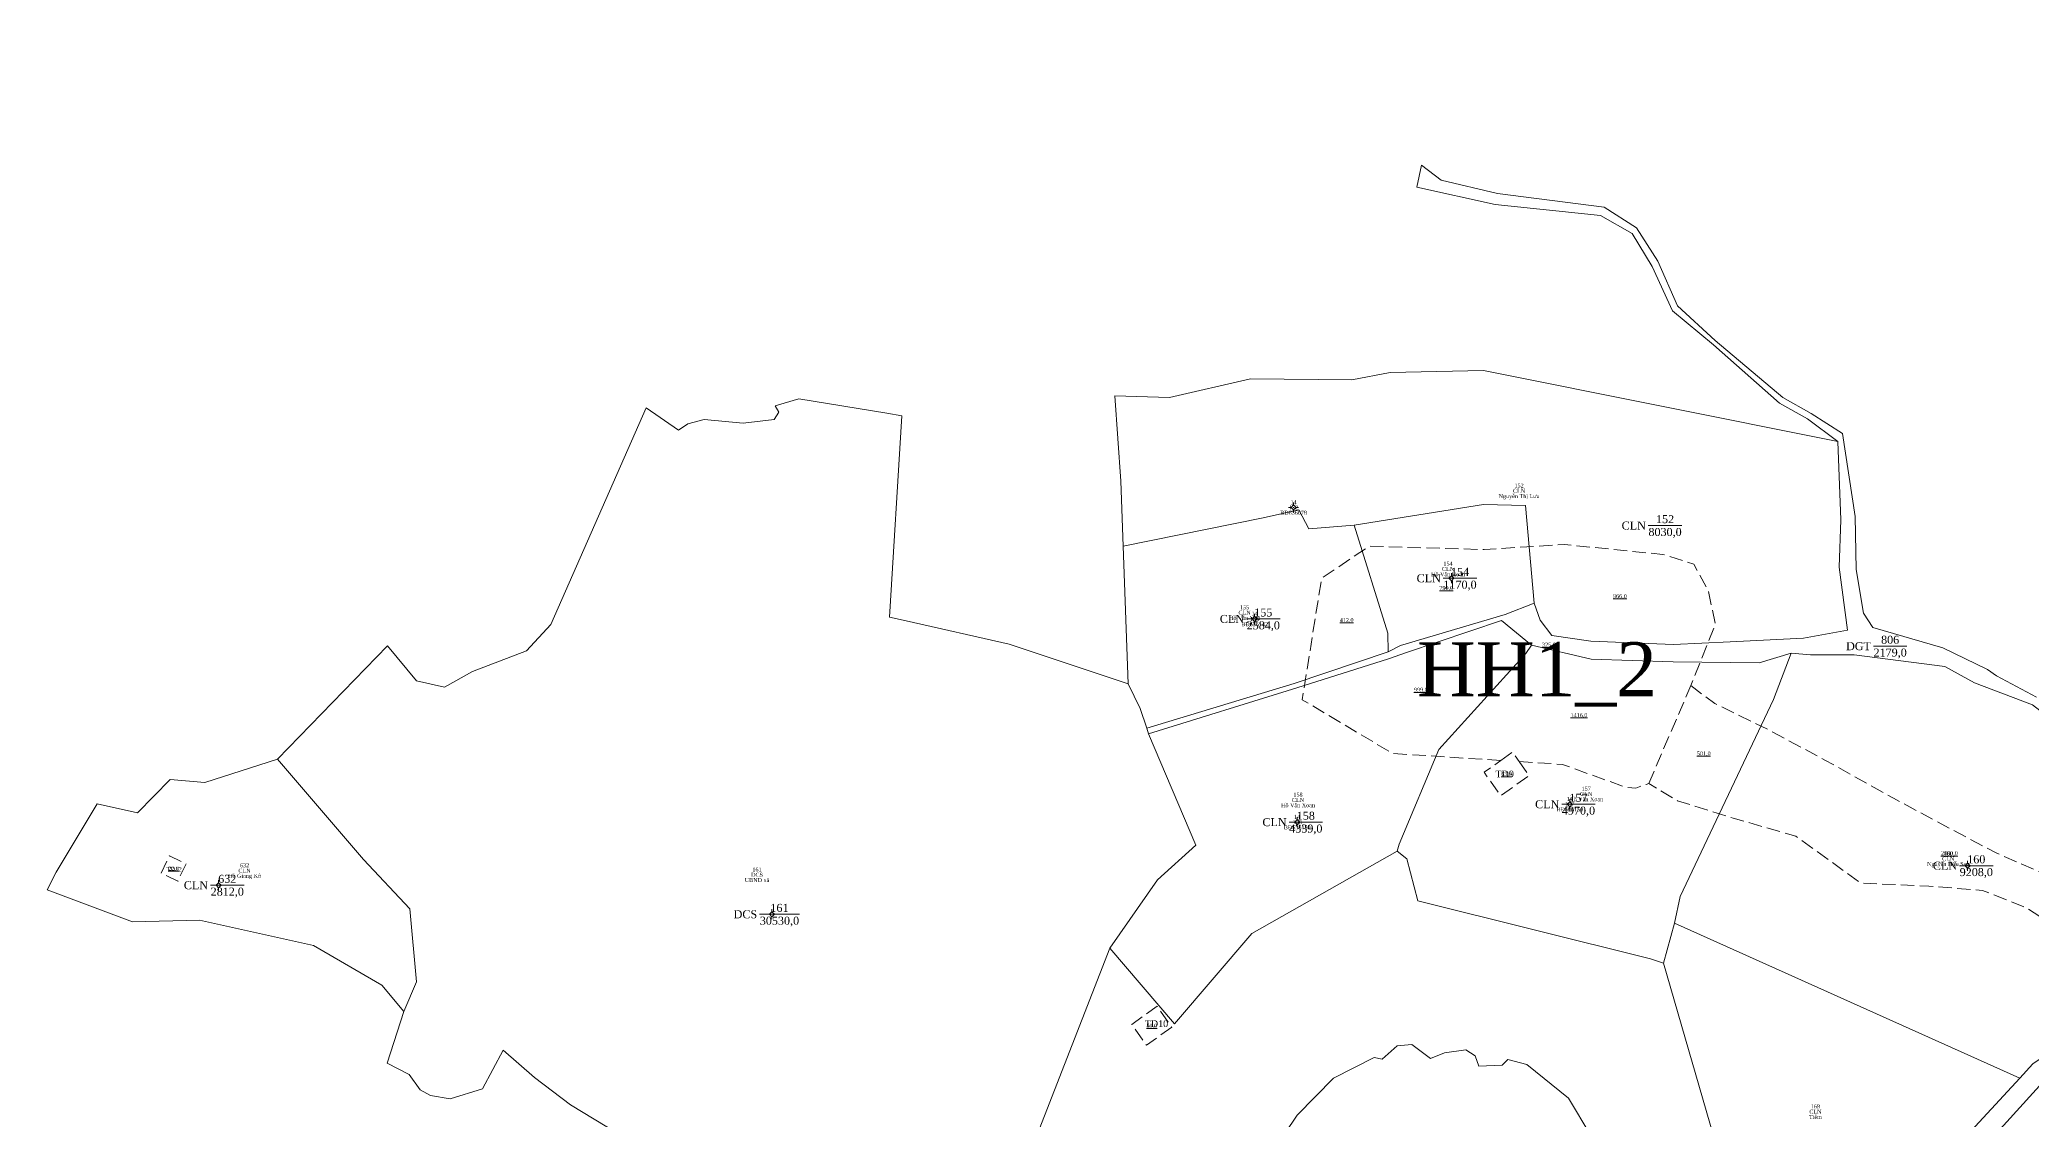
# Model space of a CAD drawing. Header units: metres. Extents: x 543340 to 549474, y 1840490 to 1845220.
# Drawn here: x 547865.7 to 548363.3, y 1841389 to 1841658.7 of the extents above; entities that cross this region are included whole.
import ezdxf
from ezdxf.enums import TextEntityAlignment as Align

# ---------------------------------------------------------------- set-up
doc = ezdxf.new("R2010")
doc.units = ezdxf.units.M
doc.header["$MEASUREMENT"] = 0
doc.linetypes.add('DGN Style 3', pattern=[4.697227, 3.355162, -1.342065])
for name, color, linetype, lineweight in [('Level 10', 7, 'Continuous', 0), ('Level 11', 7, 'Continuous', 0), ('Level 13', 7, 'Continuous', 0), ('Level 15', 7, 'Continuous', 0), ('Level 19', 7, 'Continuous', 0), ('Level 2', 7, 'Continuous', 0), ('Level 28', 7, 'Continuous', 0), ('Level 30', 7, 'Continuous', 0), ('Level 4', 7, 'Continuous', 0), ('Level 5', 7, 'Continuous', 0)]:
    doc.layers.add(name, color=color, linetype=linetype, lineweight=lineweight)
doc.styles.add('Style-Times New Roman', font='times.ttf')

# ---------------------------------------------------------------- blocks, each defined once
blk = doc.blocks.new('CENTRD')
at = {"layer": 'Level 11', "linetype": 'Continuous', "lineweight": 0}
h = blk.add_hatch(color=1, dxfattribs=at)
edge = h.paths.add_edge_path()
edge.add_arc((0, 0), 1.5, 0, 360)
at = {"layer": 'Level 11', "color": 1, "linetype": 'Continuous', "lineweight": 0}
for p, q in [((-6.25, 0), (-12.5, 0)), ((0, 6.25), (-6.25, 0)), ((-6.25, 0), (0, -6.25)), ((0, 12.5), (0, 6.25)), ((6.25, 0), (0, 6.25)), ((0, -6.25), (6.25, 0)), ((12.5, 0), (6.25, 0)), ((0, -6.25), (0, -12.5))]:
    blk.add_line(p, q, dxfattribs=at)
blk = doc.blocks.new('N_THUA_257')
at = {"layer": 'Level 13', "color": 1, "linetype": 'Continuous', "lineweight": 0}
blk.add_line((-2.05, 0), (6.36, 0), dxfattribs=at)
at = {"layer": 'Level 13', "color": 5, "linetype": 'Continuous', "lineweight": 0, "style": 'Style-Times New Roman'}
blk.add_text('632', height=2, dxfattribs=at).set_placement((2.16, 1.6), align=Align.MIDDLE_CENTER)
at = {"layer": 'Level 2', "color": 3, "linetype": 'Continuous', "lineweight": 0, "style": 'Style-Times New Roman'}
blk.add_text('CLN', height=2, dxfattribs=at).set_placement((-2.65, 0), align=Align.MIDDLE_RIGHT)
at = {"layer": 'Level 4', "color": 1, "linetype": 'Continuous', "lineweight": 0, "style": 'Style-Times New Roman'}
blk.add_text('2812,0', height=2, dxfattribs=at).set_placement((2.16, -1.6), align=Align.MIDDLE_CENTER)
blk = doc.blocks.new('N_THUA_284')
at = {"layer": 'Level 13', "color": 1, "linetype": 'Continuous', "lineweight": 0}
blk.add_line((-2.05, 0), (6.36, 0), dxfattribs=at)
at = {"layer": 'Level 13', "color": 5, "linetype": 'Continuous', "lineweight": 0, "style": 'Style-Times New Roman'}
blk.add_text('152', height=2, dxfattribs=at).set_placement((2.16, 1.6), align=Align.MIDDLE_CENTER)
at = {"layer": 'Level 2', "color": 3, "linetype": 'Continuous', "lineweight": 0, "style": 'Style-Times New Roman'}
blk.add_text('CLN', height=2, dxfattribs=at).set_placement((-2.65, 0), align=Align.MIDDLE_RIGHT)
at = {"layer": 'Level 4', "color": 1, "linetype": 'Continuous', "lineweight": 0, "style": 'Style-Times New Roman'}
blk.add_text('8030,0', height=2, dxfattribs=at).set_placement((2.16, -1.6), align=Align.MIDDLE_CENTER)
blk = doc.blocks.new('N_THUA_285')
at = {"layer": 'Level 13', "color": 1, "linetype": 'Continuous', "lineweight": 0}
blk.add_line((-2.04, 0), (6.37, 0), dxfattribs=at)
at = {"layer": 'Level 13', "color": 5, "linetype": 'Continuous', "lineweight": 0, "style": 'Style-Times New Roman'}
blk.add_text('154', height=2, dxfattribs=at).set_placement((2.16, 1.6), align=Align.MIDDLE_CENTER)
at = {"layer": 'Level 2', "color": 3, "linetype": 'Continuous', "lineweight": 0, "style": 'Style-Times New Roman'}
blk.add_text('CLN', height=2, dxfattribs=at).set_placement((-2.64, 0), align=Align.MIDDLE_RIGHT)
at = {"layer": 'Level 4', "color": 1, "linetype": 'Continuous', "lineweight": 0, "style": 'Style-Times New Roman'}
blk.add_text('1170,0', height=2, dxfattribs=at).set_placement((2.16, -1.6), align=Align.MIDDLE_CENTER)
blk = doc.blocks.new('N_THUA_286')
at = {"layer": 'Level 13', "color": 1, "linetype": 'Continuous', "lineweight": 0}
blk.add_line((-2.04, 0), (6.37, 0), dxfattribs=at)
at = {"layer": 'Level 13', "color": 5, "linetype": 'Continuous', "lineweight": 0, "style": 'Style-Times New Roman'}
blk.add_text('155', height=2, dxfattribs=at).set_placement((2.17, 1.6), align=Align.MIDDLE_CENTER)
at = {"layer": 'Level 2', "color": 3, "linetype": 'Continuous', "lineweight": 0, "style": 'Style-Times New Roman'}
blk.add_text('CLN', height=2, dxfattribs=at).set_placement((-2.64, 0), align=Align.MIDDLE_RIGHT)
at = {"layer": 'Level 4', "color": 1, "linetype": 'Continuous', "lineweight": 0, "style": 'Style-Times New Roman'}
blk.add_text('2584,0', height=2, dxfattribs=at).set_placement((2.17, -1.6), align=Align.MIDDLE_CENTER)
blk = doc.blocks.new('N_THUA_288')
at = {"layer": 'Level 13', "color": 1, "linetype": 'Continuous', "lineweight": 0}
blk.add_line((-2.04, 0), (6.37, 0), dxfattribs=at)
at = {"layer": 'Level 13', "color": 5, "linetype": 'Continuous', "lineweight": 0, "style": 'Style-Times New Roman'}
blk.add_text('157', height=2, dxfattribs=at).set_placement((2.16, 1.6), align=Align.MIDDLE_CENTER)
at = {"layer": 'Level 2', "color": 3, "linetype": 'Continuous', "lineweight": 0, "style": 'Style-Times New Roman'}
blk.add_text('CLN', height=2, dxfattribs=at).set_placement((-2.64, 0), align=Align.MIDDLE_RIGHT)
at = {"layer": 'Level 4', "color": 1, "linetype": 'Continuous', "lineweight": 0, "style": 'Style-Times New Roman'}
blk.add_text('4970,0', height=2, dxfattribs=at).set_placement((2.16, -1.6), align=Align.MIDDLE_CENTER)
blk = doc.blocks.new('N_THUA_289')
at = {"layer": 'Level 13', "color": 1, "linetype": 'Continuous', "lineweight": 0}
blk.add_line((-2.04, 0), (6.37, 0), dxfattribs=at)
at = {"layer": 'Level 13', "color": 5, "linetype": 'Continuous', "lineweight": 0, "style": 'Style-Times New Roman'}
blk.add_text('158', height=2, dxfattribs=at).set_placement((2.16, 1.6), align=Align.MIDDLE_CENTER)
at = {"layer": 'Level 2', "color": 3, "linetype": 'Continuous', "lineweight": 0, "style": 'Style-Times New Roman'}
blk.add_text('CLN', height=2, dxfattribs=at).set_placement((-2.64, 0), align=Align.MIDDLE_RIGHT)
at = {"layer": 'Level 4', "color": 1, "linetype": 'Continuous', "lineweight": 0, "style": 'Style-Times New Roman'}
blk.add_text('4339,0', height=2, dxfattribs=at).set_placement((2.16, -1.6), align=Align.MIDDLE_CENTER)
blk = doc.blocks.new('N_THUA_290')
at = {"layer": 'Level 13', "color": 1, "linetype": 'Continuous', "lineweight": 0}
blk.add_line((-2.04, 0), (6.37, 0), dxfattribs=at)
at = {"layer": 'Level 13', "color": 5, "linetype": 'Continuous', "lineweight": 0, "style": 'Style-Times New Roman'}
blk.add_text('160', height=2, dxfattribs=at).set_placement((2.16, 1.6), align=Align.MIDDLE_CENTER)
at = {"layer": 'Level 2', "color": 3, "linetype": 'Continuous', "lineweight": 0, "style": 'Style-Times New Roman'}
blk.add_text('CLN', height=2, dxfattribs=at).set_placement((-2.64, 0), align=Align.MIDDLE_RIGHT)
at = {"layer": 'Level 4', "color": 1, "linetype": 'Continuous', "lineweight": 0, "style": 'Style-Times New Roman'}
blk.add_text('9208,0', height=2, dxfattribs=at).set_placement((2.16, -1.6), align=Align.MIDDLE_CENTER)
blk = doc.blocks.new('N_THUA_291')
at = {"layer": 'Level 13', "color": 1, "linetype": 'Continuous', "lineweight": 0}
blk.add_line((-3.11, 0), (6.85, 0), dxfattribs=at)
at = {"layer": 'Level 13', "color": 5, "linetype": 'Continuous', "lineweight": 0, "style": 'Style-Times New Roman'}
blk.add_text('161', height=2, dxfattribs=at).set_placement((1.87, 1.6), align=Align.MIDDLE_CENTER)
at = {"layer": 'Level 2', "color": 3, "linetype": 'Continuous', "lineweight": 0, "style": 'Style-Times New Roman'}
blk.add_text('DCS', height=2, dxfattribs=at).set_placement((-3.71, 0), align=Align.MIDDLE_RIGHT)
at = {"layer": 'Level 4', "color": 1, "linetype": 'Continuous', "lineweight": 0, "style": 'Style-Times New Roman'}
blk.add_text('30530,0', height=2, dxfattribs=at).set_placement((1.87, -1.6), align=Align.MIDDLE_CENTER)
blk = doc.blocks.new('N_THUA_315')
at = {"layer": 'Level 13', "color": 1, "linetype": 'Continuous', "lineweight": 0}
blk.add_line((-1.8, 0), (6.61, 0), dxfattribs=at)
at = {"layer": 'Level 13', "color": 5, "linetype": 'Continuous', "lineweight": 0, "style": 'Style-Times New Roman'}
blk.add_text('806', height=2, dxfattribs=at).set_placement((2.4, 1.6), align=Align.MIDDLE_CENTER)
at = {"layer": 'Level 2', "color": 3, "linetype": 'Continuous', "lineweight": 0, "style": 'Style-Times New Roman'}
blk.add_text('DGT', height=2, dxfattribs=at).set_placement((-2.4, 0), align=Align.MIDDLE_RIGHT)
at = {"layer": 'Level 4', "color": 1, "linetype": 'Continuous', "lineweight": 0, "style": 'Style-Times New Roman'}
blk.add_text('2179,0', height=2, dxfattribs=at).set_placement((2.4, -1.6), align=Align.MIDDLE_CENTER)

msp = doc.modelspace()

# ---------------------------------------------------------------- linework, layer by layer
at = {"layer": 'Level 10', "color": 7, "lineweight": 0}
for p, q in [((548136.43, 1841532.17), (548137.64, 1841497.71)), ((548142.29, 1841486.67), (548142.74, 1841485.24)), ((548271.46, 1841427.91), (548274.18, 1841437.98)), ((548274.18, 1841437.98), (548360.47, 1841399.23)), ((548109.79, 1841372.1), (548133.06, 1841431.68)), ((548271.46, 1841427.91), (548298.39, 1841334.6)), ((548327.22, 1841355.25), (548372.66, 1841405.25))]:
    msp.add_line(p, q, dxfattribs=at)
at = {"layer": 'Level 10', "color": 7, "lineweight": 0, "flags": 128}
for points in [[(548315.02, 1841558.29), (548307.41, 1841563.97), (548300.44, 1841567.91), (548283.93, 1841582.43), (548273.66, 1841590.98), (548268.58, 1841602.01), (548263.56, 1841610.26), (548255.71, 1841614.77), (548229.36, 1841617.53), (548209.77, 1841621.86), (548210.98, 1841627.35), (548215.85, 1841623.63), (548229.92, 1841620.32), (548256.56, 1841616.86), (548264.66, 1841611.72), (548270.03, 1841603.38), (548274.89, 1841592.21), (548284.38, 1841583.55), (548301.27, 1841569.33), (548308.35, 1841565.34), (548316.15, 1841560.31), (548319.33, 1841539.53), (548319.56, 1841526.33), (548321.43, 1841515.38), (548323.76, 1841511.85), (548341.23, 1841506.75), (548352.38, 1841501.31), (548354.66, 1841499.74), (548364.61, 1841494.42)], [(548136.43, 1841532.17), (548135.77, 1841548.38), (548134.32, 1841569.69), (548147.96, 1841569.34), (548168.22, 1841573.96), (548193.54, 1841573.68), (548203.1, 1841575.56), (548226.44, 1841576.08), (548315.02, 1841558.29)], [(547925.05, 1841478.93), (547952.55, 1841507.26), (547959.76, 1841498.53), (547966.75, 1841496.91), (547973.82, 1841500.83), (547987.25, 1841506), (547993.36, 1841512.54), (548017.17, 1841566.68), (548025.23, 1841561.12), (548027.61, 1841562.76), (548031.68, 1841563.8), (548041.44, 1841562.86), (548049.21, 1841563.78), (548050.31, 1841565.64), (548049.43, 1841567.23), (548055.33, 1841568.93), (548077.36, 1841565.36), (548081.12, 1841564.75), (548077.96, 1841514.43), (548082.19, 1841513.47), (548107.89, 1841507.62), (548137.64, 1841497.71)], [(548239.13, 1841517.91), (548240.57, 1841513.69), (548243.55, 1841509.86), (548253.31, 1841508.45), (548273.91, 1841507.55), (548288.09, 1841508.23), (548306.38, 1841509.18), (548317.39, 1841511.13), (548315.29, 1841526.93), (548315.77, 1841538.69), (548315.02, 1841558.29)], [(548136.43, 1841532.17), (548171.41, 1841539.26), (548180.27, 1841541.27), (548182.79, 1841536.47), (548194.13, 1841537.44)], [(548194.13, 1841537.44), (548226.47, 1841542.53), (548236.98, 1841542.28), (548239.13, 1841517.91)], [(548194.13, 1841537.44), (548202.5, 1841510.45), (548202.58, 1841505.73)], [(548202.58, 1841505.73), (548205.74, 1841507.29), (548231.85, 1841515.04), (548239.13, 1841517.91)], [(548142.74, 1841485.24), (548179.83, 1841496.77), (548202.71, 1841504.03), (548207.23, 1841505.54), (548230.94, 1841513.6), (548238.44, 1841507.42)], [(548142.29, 1841486.67), (548179.14, 1841497.85), (548202.58, 1841505.73)], [(548204.83, 1841455.92), (548205.37, 1841457.71), (548215.27, 1841481.32), (548237.03, 1841505.31), (548238.44, 1841507.42)], [(548238.44, 1841507.42), (548253.36, 1841503.94), (548273.86, 1841503.21), (548295.33, 1841503.01), (548303.32, 1841505.38)], [(548274.18, 1841437.98), (548275.56, 1841444.61), (548298.9, 1841493.86), (548303.32, 1841505.38)], [(548360.47, 1841399.23), (548363.71, 1841402.75), (548369.77, 1841406.99), (548373.92, 1841411.89), (548388.67, 1841423.66), (548416.03, 1841442.33), (548421.92, 1841447.18), (548416.67, 1841451.53), (548363.63, 1841492.51), (548349.17, 1841498.01), (548341.73, 1841502.05), (548319.05, 1841504.99), (548308.2, 1841505), (548303.32, 1841505.38)], [(548137.64, 1841497.71), (548140.61, 1841491.56), (548142.29, 1841486.67)], [(548133.06, 1841431.68), (548144.97, 1841448.73), (548154.52, 1841457.47), (548142.74, 1841485.24)], [(547925.05, 1841478.93), (547906.89, 1841473.05), (547898.23, 1841473.84), (547890.08, 1841465.48), (547879.97, 1841467.72), (547869.71, 1841450.66), (547867.46, 1841446.28), (547888.85, 1841438.28), (547905.54, 1841438.71), (547934.04, 1841432.38), (547951.12, 1841422.44), (547956.59, 1841415.9)], [(547925.05, 1841478.93), (547946.58, 1841453.88), (547958.15, 1841441.54), (547959.77, 1841423.28), (547956.59, 1841415.9)], [(548133.06, 1841431.68), (548149.21, 1841412.77), (548168.54, 1841435.34), (548204.83, 1841455.92)], [(548204.83, 1841455.92), (548207.3, 1841454.03), (548210.04, 1841443.52), (548268.17, 1841429.05), (548271.46, 1841427.91)], [(547956.59, 1841415.9), (547952.44, 1841402.95), (547957.95, 1841400.13), (547960.73, 1841396.33), (547963.33, 1841394.84), (547968.2, 1841394.04), (547976.25, 1841396.58), (547981.45, 1841406.18), (547989.27, 1841399.39), (547998.3, 1841392.53), (548018.73, 1841380.09)], [(548253.27, 1841384.9), (548247.66, 1841394.18), (548237.29, 1841402.65), (548232.49, 1841403.88), (548231.07, 1841402.46), (548225.3, 1841402.21), (548224.35, 1841404.81), (548222.06, 1841406.32), (548216.68, 1841405.52), (548213.23, 1841404.08), (548208.54, 1841407.59), (548204.89, 1841407.3), (548201.11, 1841403.96), (548199.08, 1841404.38), (548188.95, 1841399.23), (548179.84, 1841389.98), (548173.51, 1841380.55)], [(548298.39, 1841334.6), (548317.74, 1841352.95), (548360.47, 1841399.23)]]:
    msp.add_lwpolyline(points, dxfattribs=at)
at = {"layer": 'Level 30', "color": 5, "linetype": 'DGN Style 3', "lineweight": 13}
msp.add_line((548267.74, 1841472.86), (548278.27, 1841497.3), dxfattribs=at)
at = {"layer": 'Level 30', "color": 5, "linetype": 'DGN Style 3', "lineweight": 13, "flags": 128}
for points in [[(548278.27, 1841497.3), (548284.23, 1841492.84), (548297.41, 1841486.41), (548311.77, 1841478.69), (548328.91, 1841469.16), (548343.2, 1841461.48), (548354.73, 1841455.4), (548365.54, 1841450.71), (548370.3, 1841448.31), (548374.91, 1841447.17), (548376.05, 1841446.92), (548377.82, 1841446.57), (548379.64, 1841446.42), (548381.35, 1841445.96), (548383.08, 1841445.56), (548384.82, 1841445.21), (548386.57, 1841444.93), (548388.37, 1841445.01), (548390.12, 1841444.84), (548391.88, 1841444.73), (548393.65, 1841444.68), (548395.41, 1841444.68), (548397.17, 1841444.81), (548398.93, 1841444.94), (548400.68, 1841445.12), (548402.43, 1841445.36), (548404.16, 1841445.66), (548405.84, 1841446.21), (548407.61, 1841446.38), (548409.38, 1841446.62), (548410.27, 1841446.75), (548411.26, 1841446.93), (548413.24, 1841447.29), (548415.74, 1841448.12), (548419.13, 1841449.55), (548426.09, 1841454.31), (548427.97, 1841456.19), (548434.55, 1841466.08), (548437.75, 1841471.78), (548439.68, 1841475.22), (548440.58, 1841476.9), (548441.54, 1841478.54), (548442.62, 1841480.11), (548443.54, 1841481.77), (548444.13, 1841482.86), (548445.31, 1841485.14), (548446.15, 1841486.85), (548446.93, 1841488.59), (548447.72, 1841490.32), (548449.08, 1841493.47), (548449.93, 1841495.57), (548450.61, 1841497.35), (548451.37, 1841499.1), (548452, 1841500.89), (548452.6, 1841502.7), (548453.17, 1841504.52), (548453.72, 1841506.34), (548454.23, 1841508.17), (548454.89, 1841509.97), (548455.95, 1841513.64), (548457.03, 1841517.47), (548458.76, 1841523.74), (548459.07, 1841525.72), (548459.38, 1841527.66), (548459.65, 1841529.55), (548459.97, 1841531.44), (548460.55, 1841533.27), (548460.85, 1841535.16), (548461.11, 1841537.06), (548461.35, 1841538.96), (548461.65, 1841540.85), (548461.88, 1841542.75), (548462.14, 1841544.65), (548462.2, 1841545.13), (548462.38, 1841546.62), (548462.42, 1841548.62), (548462.63, 1841554.52), (548462.9, 1841566.75), (548463.41, 1841573.18), (548463.44, 1841575.18), (548463.49, 1841577.2), (548463.55, 1841579.27), (548463.54, 1841581.35), (548463.96, 1841585.47), (548463.97, 1841585.52), (548464.47, 1841589.58), (548464.89, 1841591.61), (548465.71, 1841596.64), (548465.91, 1841597.73), (548466.29, 1841599.77), (548467.13, 1841603.82), (548467.79, 1841605.79), (548468.77, 1841609.8), (548469.26, 1841611.67), (548469.29, 1841611.8), (548469.84, 1841613.8), (548470.41, 1841615.78), (548471.44, 1841617.63), (548472.06, 1841619.6), (548472.69, 1841621.56), (548473.35, 1841623.51), (548474.02, 1841625.46), (548475.13, 1841627.25), (548476.6, 1841631.09), (548478.15, 1841634.9), (548478.96, 1841636.79), (548480.65, 1841640.53), (548481.56, 1841642.38), (548484.47, 1841647.71), (548490.84, 1841660.49), (548495.99, 1841672.03), (548503.34, 1841686.19), (548509.51, 1841698.48), (548510.58, 1841700.86), (548514.72, 1841713.45), (548519.48, 1841723.27), (548524.55, 1841734.28), (548526.05, 1841742.55), (548529.78, 1841753.02), (548533.72, 1841762.83), (548538.27, 1841773.87), (548542.71, 1841784.32), (548548.15, 1841795.69), (548553.5, 1841808.14), (548557.05, 1841817.03), (548557.73, 1841818.92), (548558.12, 1841820.01), (548559.15, 1841822.81), (548560.53, 1841824.49), (548561.39, 1841826.4), (548562.28, 1841828.29), (548564.13, 1841832.04), (548564.46, 1841834.23), (548566.47, 1841837.92), (548567.24, 1841839.28), (548568.58, 1841841.56), (548569.67, 1841843.36), (548570.51, 1841845.31), (548572.82, 1841848.83), (548573.66, 1841850.06), (548574.01, 1841850.57), (548576.45, 1841854), (548577.7, 1841855.69), (548577.57, 1841858.46), (548580.22, 1841861.79), (548582.96, 1841865.05), (548583.3, 1841865.44), (548584.36, 1841866.65), (548585.79, 1841868.23), (548587.23, 1841869.8), (548590.56, 1841869.56), (548593.5, 1841872.54), (548595, 1841874), (548596.52, 1841875.44), (548598.06, 1841876.86), (548600.28, 1841877.52), (548603.43, 1841880.24), (548604.9, 1841881.45), (548605.04, 1841881.56), (548606.66, 1841882.87), (548608.57, 1841883.79), (548610.22, 1841885.05), (548613.57, 1841887.5), (548615.27, 1841888.7), (548617.34, 1841889.34), (548619.07, 1841890.48), (548620.66, 1841891.51), (548622.56, 1841892.69), (548624.38, 1841893.67), (548625.52, 1841894.34), (548626.16, 1841894.71), (548629.76, 1841896.74), (548632.01, 1841896.91), (548634.84, 1841898.37), (548635.66, 1841898.78), (548637.51, 1841899.68), (548641.24, 1841901.4), (548643.12, 1841902.22), (548644.69, 1841903.79), (548646.61, 1841904.57), (548648.53, 1841905.32), (548649.89, 1841907.6), (548652.41, 1841906.74), (548654.36, 1841907.41), (548658.29, 1841908.68), (548662.24, 1841909.88), (548664.24, 1841910.42), (548667.34, 1841911.2), (548668.24, 1841911.42), (548672.26, 1841912.37), (548674.82, 1841912.77), (548676.3, 1841912.99), (548678.25, 1841913.43), (548688.71, 1841915.19), (548702.67, 1841917.04), (548717.97, 1841920.93), (548726.03, 1841922.08), (548730.74, 1841923.27), (548731.76, 1841923.58), (548733.53, 1841924.1), (548735.3, 1841924.59), (548737.06, 1841925.11), (548737.87, 1841925.38), (548738.8, 1841925.7), (548740.52, 1841926.34), (548742.26, 1841926.95), (548743.99, 1841927.6), (548744.84, 1841927.94), (548747.61, 1841929.11), (548749.33, 1841930.15), (548754.64, 1841932.69), (548764.72, 1841939.29), (548765.29, 1841943.3), (548764.13, 1841945.79), (548746.66, 1841954.06), (548740.21, 1841956.32), (548738.48, 1841957.36), (548737.02, 1841959.08), (548736.15, 1841959.59), (548735.15, 1841959.95), (548733.17, 1841960.71), (548731.22, 1841961.53), (548728.88, 1841961.69), (548727.01, 1841962.76), (548725.18, 1841963.9), (548723.39, 1841965.09), (548721.86, 1841966.64), (548720.16, 1841967.95), (548719.2, 1841968.78), (548718.56, 1841969.38), (548717.26, 1841971.12), (548716.12, 1841972.32), (548713.09, 1841975.59), (548706.15, 1841981.98), (548695.05, 1841991.72), (548690.43, 1841996.14), (548687.43, 1841998.68), (548685.91, 1841999.75), (548684.43, 1842000.84), (548682.99, 1842001.99), (548681.75, 1842003.43), (548680.29, 1842004.57), (548677.09, 1842006.9), (548672.92, 1842010.31), (548655.4, 1842021.14), (548640.19, 1842031.01), (548636.68, 1842032.98), (548634.88, 1842034.03), (548633.14, 1842035.17), (548630.98, 1842035.74), (548629.3, 1842037), (548627.65, 1842038.29), (548626.03, 1842039.62), (548624.81, 1842041.41), (548623.32, 1842042.87), (548622.15, 1842044.07), (548620.49, 1842045.8), (548612.02, 1842053.23), (548595.49, 1842068.04), (548582.7, 1842080.66), (548572.48, 1842089.71), (548560.91, 1842099.8), (548559.47, 1842101.2), (548558.3, 1842102.14), (548556.28, 1842103.8), (548554.73, 1842105.21), (548553.25, 1842106.69), (548551.68, 1842108.09), (548550.26, 1842109.63), (548548.87, 1842111.2), (548547.51, 1842112.79), (548546.19, 1842114.42), (548544.89, 1842116.07), (548543.63, 1842117.74), (548542.41, 1842119.44), (548541.39, 1842121.29), (548540.28, 1842121.53), (548539.68, 1842122.67), (548539.82, 1842123.74), (548538.81, 1842125.57), (548538.32, 1842126.49), (548537.89, 1842127.32), (548537.89, 1842127.32), (548537.32, 1842128.17), (548536.72, 1842129.16), (548535.82, 1842130.41), (548534.13, 1842131.46), (548533, 1842132.9), (548531.82, 1842134.3), (548530.59, 1842135.66), (548529.32, 1842136.99), (548528.48, 1842138.77), (548527.21, 1842140.14), (548525.84, 1842141.54), (548523.03, 1842144.27), (548515.36, 1842149.33), (548513.87, 1842150.67), (548512.27, 1842151.84), (548510.72, 1842152.94), (548507.65, 1842155.18), (548506.09, 1842156.28), (548504.68, 1842157.59), (548503.08, 1842158.63), (548501.46, 1842159.63), (548499.82, 1842160.6), (548498.16, 1842161.54), (548496.49, 1842162.45), (548494.79, 1842163.33), (548493.08, 1842164.16), (548491.35, 1842164.97), (548489.61, 1842165.74), (548487.98, 1842166.79), (548486.2, 1842167.49), (548484.4, 1842168.16), (548482.6, 1842168.79), (548480.81, 1842169.49), (548477.11, 1842170.84), (548466.64, 1842173.28), (548451.44, 1842178.38), (548390.24, 1842195.84), (548372.81, 1842199.7), (548370.9, 1842200.31), (548368.97, 1842200.72), (548367.09, 1842201.08), (548363.37, 1842201.86), (548361.49, 1842202.13), (548359.61, 1842202.45), (548357.74, 1842202.73), (548355.85, 1842202.98), (548353.97, 1842203.19), (548352.07, 1842203.36), (548350.18, 1842203.5), (548348.28, 1842203.6), (548346.4, 1842204.55), (548342.57, 1842204.58), (548340.65, 1842204.64), (548336.68, 1842204.68), (548325.52, 1842204.36), (548308.79, 1842203.51), (548306.82, 1842203.41), (548304.84, 1842203), (548303.34, 1842203.03), (548300.78, 1842202.82), (548298.73, 1842202.73), (548296.68, 1842202.7), (548294.62, 1842202.71), (548292.56, 1842202.03), (548290.5, 1842202.08), (548286.38, 1842202.28), (548282.27, 1842202.59), (548278.16, 1842203.01), (548276.12, 1842203.26), (548273.94, 1842202.56), (548271.88, 1842202.87), (548268.87, 1842203.37), (548267.79, 1842203.56), (548263.72, 1842204.37), (548261.69, 1842204.81), (548259.69, 1842205.36), (548255.67, 1842206.38), (548251.68, 1842207.5), (548249.7, 1842208.11), (548245.75, 1842209.39), (548244.12, 1842211), (548240.26, 1842212.43), (548238.36, 1842213.23), (548236.48, 1842214.09), (548234.66, 1842214.94), (548214.59, 1842221.46), (548198.35, 1842228.35), (548196.62, 1842229.4), (548192.87, 1842230.53), (548191.12, 1842230.98), (548189.36, 1842231.37), (548187.66, 1842231.89), (548185.94, 1842232.36), (548184.27, 1842233.07), (548182.51, 1842233.42), (548180.74, 1842233.71), (548178.96, 1842233.94), (548177.18, 1842234.12), (548175.39, 1842234.23), (548173.6, 1842234.29), (548171.8, 1842234.28), (548170.01, 1842234.22), (548168.22, 1842234.09), (548166.44, 1842233.91), (548164.57, 1842234.24), (548162.79, 1842233.94), (548161.01, 1842233.57), (548159.22, 1842233.27), (548157.41, 1842232.98), (548155.88, 1842232.69), (548153.62, 1842232.19), (548151.65, 1842231.77), (548140.51, 1842228.62), (548138.65, 1842227.89), (548137.25, 1842227.35), (548134.34, 1842226.18), (548133.26, 1842225.74), (548131.56, 1842224.86), (548129.8, 1842224.14), (548128.05, 1842223.38), (548126.32, 1842222.59), (548124.61, 1842221.76), (548122.91, 1842220.9), (548120.94, 1842220.54), (548117.52, 1842218.8), (548117.31, 1842218.69), (548115.75, 1842217.87), (548109.05, 1842209.45), (548097.82, 1842205.97), (548096.06, 1842205.01), (548094.82, 1842204.17), (548092.63, 1842202.72), (548090.82, 1842201.65), (548088.96, 1842200.67), (548086.63, 1842200.64), (548084.76, 1842199.74), (548082.86, 1842198.88), (548080.95, 1842198.05), (548079.02, 1842197.27), (548077.08, 1842196.52), (548075.16, 1842195.7), (548073.19, 1842195.03), (548071.18, 1842194.47), (548069.15, 1842193.99), (548067.19, 1842193.56), (548063.13, 1842191.54), (548061.19, 1842191.08), (548059.77, 1842190.59), (548058.79, 1842190.25), (548055.73, 1842189.15), (548054.02, 1842188.28), (548052.24, 1842187.63), (548050.47, 1842186.95), (548048.74, 1842186.24), (548046.98, 1842185.47), (548045.25, 1842184.68), (548043.54, 1842183.85), (548041.67, 1842183.34), (548038.82, 1842181.95), (548037.87, 1842181.48), (548036.47, 1842180.77), (548027.22, 1842174.98), (548025.95, 1842174.17), (548023.76, 1842172.81), (548021.97, 1842171.77), (548020.04, 1842171), (548017.02, 1842169.46), (548016.35, 1842169.13), (548012.62, 1842167.37), (548010.77, 1842166.45), (548008.87, 1842165.63), (548005.07, 1842164.08), (548001.18, 1842162.61), (547998.9, 1842162.89), (547995.05, 1842161.6), (547995, 1842161.59), (547993.04, 1842160.98), (547989.1, 1842159.84), (547987.13, 1842159.25), (547985.13, 1842158.79), (547982.67, 1842158.31), (547981.14, 1842158.03), (547968.42, 1842155.19), (547966.46, 1842154.78), (547965.01, 1842154.41), (547958.81, 1842152.8), (547956.9, 1842152.3), (547955, 1842151.79), (547951.21, 1842150.72), (547949.32, 1842150.16), (547947.44, 1842149.59), (547945.56, 1842149), (547943.68, 1842148.4), (547942, 1842147.21), (547940.14, 1842146.58), (547936.44, 1842145.27), (547934.59, 1842144.6), (547930.92, 1842143.2), (547929.09, 1842142.48), (547927.37, 1842141.49), (547925.73, 1842141.21), (547923.82, 1842140.35), (547921.89, 1842139.35), (547920.09, 1842138.55), (547918.3, 1842137.75), (547916.51, 1842136.93), (547912.97, 1842135.24), (547911.15, 1842134.48), (547905.86, 1842131.89), (547885.96, 1842122.22), (547868.9, 1842112.95), (547852.55, 1842103.46), (547836.83, 1842096.08), (547835.54, 1842095.3), (547833.29, 1842093.99), (547831.44, 1842093.04), (547829.55, 1842092.17), (547827.79, 1842090.97), (547825.86, 1842090.17), (547823.91, 1842089.42), (547821.95, 1842088.7), (547820.48, 1842088.2), (547817.98, 1842087.39), (547815.97, 1842086.79), (547813.96, 1842086.23), (547812.03, 1842085.33), (547809.98, 1842084.85), (547807.93, 1842084.42), (547805.85, 1842084.13), (547801.8, 1842083.68), (547789.82, 1842081.83), (547778.46, 1842080.64), (547772.52, 1842079.49), (547770.5, 1842079.17), (547768.65, 1842077.61), (547764.58, 1842077.11), (547762.98, 1842076.94), (547762.54, 1842076.89), (547760.5, 1842076.69), (547758.45, 1842076.51), (547756.3, 1842077.76), (547754.27, 1842077.62), (547752.23, 1842077.56), (547750.57, 1842077.52), (547750.2, 1842077.52), (547748.2, 1842077.49), (547736.42, 1842076.25), (547723.82, 1842075.93), (547722.32, 1842075.82), (547721.83, 1842075.79), (547717.93, 1842075.48), (547715.97, 1842075.34), (547714.07, 1842074.67), (547712.12, 1842074.49), (547707.77, 1842074.02), (547706.3, 1842073.84), (547702.44, 1842073.31), (547700.45, 1842073.36), (547696.59, 1842072.71), (547692.75, 1842071.98), (547690.83, 1842071.59), (547688.92, 1842071.18), (547683.22, 1842069.81), (547681.33, 1842069.32), (547679.44, 1842068.81), (547675.67, 1842067.74), (547673.82, 1842067.11), (547671.94, 1842066.57), (547670.38, 1842065.49), (547669.88, 1842065.19), (547668.51, 1842064.24), (547666.27, 1842062.26), (547664.74, 1842060.5), (547663.6, 1842058.87), (547662.35, 1842056.53), (547661.53, 1842054.39), (547661.05, 1842052.61), (547660.84, 1842051.54), (547660.7, 1842050.55), (547660.59, 1842047.55), (547661.09, 1842043.79), (547665.1, 1842032.76), (547669.3, 1842020.52), (547671.38, 1842012.62), (547675.96, 1842001.42), (547680.81, 1841987.29), (547687.3, 1841968.81), (547692.23, 1841956.33), (547696.29, 1841944.69), (547700.93, 1841931.68), (547708.3, 1841911.72), (547714.4, 1841896.07), (547729.46, 1841860.51)], [(548230.76, 1841478.6), (548203.73, 1841480.33), (548181.15, 1841493.78), (548185.97, 1841524.1), (548197.83, 1841532.13), (548226.57, 1841531.31), (548246.66, 1841532.57), (548271.25, 1841530.1), (548278.98, 1841527.63), (548282.55, 1841521.23), (548284.4, 1841512.69), (548278.27, 1841497.3)], [(548230.76, 1841478.6), (548233.68, 1841480.68), (548235.36, 1841478.31)], [(548235.36, 1841478.31), (548237.85, 1841474.81), (548230.75, 1841469.77), (548226.58, 1841475.64), (548230.76, 1841478.6)], [(548235.36, 1841478.31), (548246.19, 1841477.62), (548261.9, 1841471.93), (548264.49, 1841471.66), (548267.09, 1841472.62), (548267.74, 1841472.86)], [(547680.96, 1841029.13), (547681.61, 1841029.25), (547699.04, 1841032.45), (547709.49, 1841033.91), (547717.52, 1841034.81), (547719.55, 1841035.01), (547723.61, 1841035.37), (547727.68, 1841035.68), (547729.74, 1841035.52), (547733.81, 1841035.74), (547739.92, 1841035.98), (547741.58, 1841036.02), (547741.96, 1841036.03), (547748.08, 1841036.11), (547750.12, 1841036.1), (547752.16, 1841035.98), (547758.27, 1841035.85), (547764.38, 1841035.59), (547766.42, 1841035.48), (547768.45, 1841035.3), (547771.23, 1841035.11), (547776.57, 1841034.67), (547780.63, 1841034.27), (547782.63, 1841033.8), (547788.69, 1841033.06), (547791.36, 1841032.7), (547794.74, 1841032.2), (547796.75, 1841031.89), (547798.76, 1841031.56), (547800.66, 1841030.58), (547804.66, 1841029.86), (547808.65, 1841029.09), (547810.63, 1841028.69), (547814.55, 1841027.89), (547828.54, 1841024.24), (547847.48, 1841021.03), (547870.05, 1841016.1), (547911.59, 1841007.58), (547920.49, 1841006.04), (547927.8, 1841005.17), (547946.45, 1841002.14), (547962.04, 1840999.26), (547966.02, 1840998.96), (547967.81, 1840998.91), (547969.59, 1840998.9), (547973.1, 1840998.65), (547974.85, 1840998.42), (547976.61, 1840998.4), (547978.36, 1840998.43), (547980.12, 1840998.53), (547981.87, 1840998.68), (547983.62, 1840998.9), (547985.36, 1840999.17), (547987.17, 1840999.09), (547988.9, 1840999.48), (547990.62, 1840999.92), (547992.32, 1841000.43), (547994, 1841000.99), (547995.67, 1841001.6), (547997.31, 1841002.27), (547999.15, 1841002.52), (548000.76, 1841003.3), (548002.34, 1841004.14), (548003.9, 1841005.03), (548005.42, 1841005.98), (548006.91, 1841006.97), (548008.37, 1841008.01), (548009.95, 1841008.9), (548011.34, 1841010.04), (548012.86, 1841011.04), (548014.36, 1841012.1), (548015.09, 1841012.65), (548015.89, 1841013.27), (548017.51, 1841014.47), (548019.1, 1841015.71), (548019.67, 1841016.28), (548033.65, 1841029.76), (548046.41, 1841042.86), (548064.99, 1841061.26), (548077.25, 1841074.25), (548088.92, 1841087.02), (548103.84, 1841101.24), (548110.89, 1841107.49), (548112.49, 1841109.29), (548113.61, 1841110.53), (548114.65, 1841112.49), (548116.2, 1841113.91), (548116.75, 1841114.4), (548117.78, 1841115.3), (548118.73, 1841116.55), (548120.81, 1841118.26), (548122.31, 1841119.78), (548124.05, 1841121), (548125.83, 1841122.14), (548127.56, 1841123.2), (548129.27, 1841124.25), (548134.52, 1841126.88), (548137.72, 1841129.24), (548139.28, 1841130.41), (548140.98, 1841131.39), (548143.91, 1841133.58), (548147.19, 1841136.13), (548148.02, 1841138.2), (548151.56, 1841141.14), (548153.96, 1841143.22), (548155.41, 1841144.51), (548156.73, 1841145.94), (548159.41, 1841148.44), (548159.56, 1841148.59), (548160.96, 1841149.94), (548162.34, 1841151.3), (548164.41, 1841151.99), (548165.81, 1841153.34), (548167.23, 1841154.74), (548168.59, 1841156.21), (548191.76, 1841179.55), (548206.08, 1841194.13), (548216.29, 1841206.28), (548230.11, 1841221.98), (548239.53, 1841232.85), (548243.45, 1841237.39), (548244.64, 1841238.81), (548245.79, 1841240.27), (548246.88, 1841241.78), (548247.92, 1841243.31), (548248.91, 1841244.88), (548249.85, 1841246.49), (548250.74, 1841248.12), (548255.88, 1841258.8), (548279.07, 1841307.25), (548279.97, 1841309.13), (548281.07, 1841311.13), (548282.29, 1841313.06), (548283.64, 1841314.9), (548285.12, 1841316.65), (548286.7, 1841318.3), (548288.39, 1841319.83), (548290.18, 1841321.26), (548292.06, 1841322.55), (548294.02, 1841323.73), (548296.06, 1841324.76), (548297.68, 1841325.48), (548298.16, 1841325.67), (548300.09, 1841327.15), (548300.49, 1841327.27), (548302.34, 1841327.78), (548304.52, 1841328.84), (548306.88, 1841329.17), (548309.06, 1841329.35), (548311.05, 1841329.49), (548313.02, 1841330.02), (548317.48, 1841330.33), (548328.98, 1841331.99), (548354.19, 1841335.32), (548366.56, 1841336.55), (548369.68, 1841337.17), (548370.38, 1841337.33), (548372.03, 1841337.75), (548373.66, 1841338.23), (548375.31, 1841338.53), (548376.95, 1841338.86), (548378.58, 1841339.25), (548380.2, 1841339.7), (548382.06, 1841339.4), (548383.67, 1841339.96), (548385.25, 1841340.57), (548386.82, 1841341.24), (548388.36, 1841341.95), (548389.88, 1841342.72), (548390.88, 1841343.26), (548391.37, 1841343.54), (548392.84, 1841344.41), (548394.27, 1841345.33), (548395.68, 1841346.29), (548397.05, 1841347.3), (548398.69, 1841347.98), (548400, 1841349.09), (548401.28, 1841350.24), (548402.52, 1841351.43), (548403.17, 1841352.1), (548403.71, 1841352.67), (548405.01, 1841353.82), (548406.12, 1841355.13), (548407.19, 1841356.49), (548408.22, 1841357.87), (548409.19, 1841359.3), (548411.15, 1841360.11), (548412.05, 1841361.63), (548412.9, 1841363.18), (548413.7, 1841364.76), (548414.61, 1841366.73), (548415.14, 1841367.98), (548415.77, 1841369.63), (548416.36, 1841371.29), (548416.88, 1841372.98), (548417.35, 1841374.68), (548418.62, 1841376.21), (548418.98, 1841377.97), (548419.28, 1841379.73), (548419.52, 1841381.51), (548419.95, 1841383.28), (548420.33, 1841385.06), (548420.49, 1841385.96), (548420.65, 1841386.96), (548420.97, 1841388.95), (548421.29, 1841390.94), (548422.01, 1841398.3), (548422.65, 1841412.9), (548422.86, 1841430.5), (548422.92, 1841432.3), (548421.17, 1841435.55), (548418.47, 1841436.73), (548416.58, 1841436.66), (548414.75, 1841435.82), (548413.83, 1841435.4), (548412.83, 1841434.96), (548410.79, 1841434.14), (548406.64, 1841432.61), (548404.46, 1841432.23), (548402.28, 1841431.93), (548400.09, 1841431.7), (548397.89, 1841431.55), (548395.7, 1841430.77), (548393.47, 1841430.76), (548392.2, 1841430.79), (548391.24, 1841430.83), (548389.02, 1841430.97), (548386.8, 1841431.18), (548384.56, 1841431.26), (548382.36, 1841431.62), (548380.17, 1841432.06), (548377.99, 1841432.57), (548375.83, 1841433.15), (548374.06, 1841434.95), (548372.07, 1841435.89), (548370.82, 1841436.53), (548366.63, 1841438.77), (548362.12, 1841441.81), (548351.15, 1841446.1), (548337.71, 1841447.21), (548320.74, 1841447.95), (548304.46, 1841459.7), (548288.85, 1841464.18), (548274.89, 1841468.55), (548267.74, 1841472.86)], [(547902.21, 1841452.78), (547900.15, 1841448.45), (547895.99, 1841450.42), (547898.05, 1841454.75), (547902.21, 1841452.78)], [(548148.58, 1841411.94), (548142.22, 1841407.42), (548138.52, 1841412.64), (548144.88, 1841417.16), (548148.58, 1841411.94)]]:
    msp.add_lwpolyline(points, dxfattribs=at)

# ---------------------------------------------------------------- block references
at = {"layer": 'Level 11', "color": 1, "linetype": 'Continuous', "lineweight": 0, "xscale": 0.1, "yscale": 0.1, "zscale": 0.1}
for p in [(548178.98, 1841541.82), (548218.42, 1841524.13), (548169.24, 1841513.97), (548179.88, 1841463.18), (548248.02, 1841467.66), (548347.44, 1841452.3), (547910.34, 1841447.42), (548048.63, 1841440.16)]:
    msp.add_blockref('CENTRD', p, dxfattribs=at)
at = {"layer": 'Level 2', "color": 3, "linetype": 'Continuous', "lineweight": 0}
for name, p in [('N_THUA_284', (548269.66, 1841537.3)), ('N_THUA_285', (548218.42, 1841524.13)), ('N_THUA_286', (548169.24, 1841513.97)), ('N_THUA_315', (548325.67, 1841507.16)), ('N_THUA_288', (548248.02, 1841467.66)), ('N_THUA_289', (548179.88, 1841463.18)), ('N_THUA_290', (548347.44, 1841452.3)), ('N_THUA_257', (547910.34, 1841447.42)), ('N_THUA_291', (548048.63, 1841440.16))]:
    msp.add_blockref(name, p, dxfattribs=at)

# ---------------------------------------------------------------- texts
at = {"layer": 'Level 15', "color": 1, "linetype": 'Continuous', "lineweight": 0, "char_height": 1, "attachment_point": 5, "line_spacing_factor": 0.790495, "style": 'Style-Times New Roman'}
for s, insert in [('152\\PCLN\\PNguyễn Thị Lưu', (548235.34, 1841545.82)), ('154\\PCLN\\PHồ Văn Hoàn', (548217.58, 1841526.45)), ('155\\PCLN\\PHồ Văn Vun', (548166.74, 1841515.53)), ('158\\PCLN\\PHồ Văn Xoan', (548180.09, 1841468.72)), ('157\\PCLN\\PHồ Văn Xoan', (548252.11, 1841470.22)), ('160\\PCLN\\PNguyễn Hữu Sen', (548342.59, 1841453.87)), ('632\\PCLN\\PHồ Giang Kô', (547916.81, 1841450.92)), ('161\\PDCS\\PUBND xã', (548044.89, 1841450.02)), ('168\\PCLN\\PTiêm', (548309.39, 1841390.82))]:
    msp.add_mtext(s, dxfattribs=dict(at, insert=insert))
at = {"layer": 'Level 19', "color": 2, "linetype": 'Continuous', "lineweight": 0, "char_height": 1, "attachment_point": 5, "line_spacing_factor": 0.790495, "style": 'Style-Times New Roman'}
for s, insert in [('14\\P152\\PBĐ636078', (548178.98, 1841541.82)), ('14\\P155\\PBĐ636142', (548169.24, 1841513.97)), ('14\\P157\\PBĐ636150', (548248.02, 1841467.66)), ('14\\P158\\PBĐ636150', (548179.88, 1841463.18))]:
    msp.add_mtext(s, dxfattribs=dict(at, insert=insert))
at = {"layer": 'Level 28', "color": 1, "lineweight": 0, "style": 'Style-Times New Roman'}
for s, height, p in [('HH1_2', 13.493, (548209.8, 1841494.66)), ('TD9', 1.667, (548229.44, 1841474.38)), ('TD12', 1.07, (547897.33, 1841450.88)), ('TD10', 1.667, (548141.77, 1841412))]:
    msp.add_text(s, height=height, dxfattribs=at).set_placement(p)
at = {"layer": 'Level 5', "color": 5, "linetype": 'Continuous', "lineweight": 0, "style": 'Style-Times New Roman'}
for s, p in [('%%u790,0%%U', (548217.14, 1841521.7)), ('%%u966,0%%U', (548260.53, 1841519.66)), ('%%u412,0%%U', (548192.25, 1841513.67)), ('%%u325,0%%U', (548242.79, 1841507.53)), ('%%u999,0%%U', (548210.79, 1841496.27)), ('%%u1416,0%%U', (548250.31, 1841489.92)), ('%%u501,0%%U', (548281.49, 1841480.35)), ('%%u63,0%%U', (548232.22, 1841475.23)), ('%%u2080,0%%U', (548342.87, 1841455.42)), ('%%u22,0%%U', (547899.1, 1841451.6)), ('%%u50,0%%U', (548143.55, 1841412.29))]:
    msp.add_text(s, height=1, dxfattribs=at).set_placement(p, align=Align.MIDDLE_CENTER)

doc.saveas('drawing.dxf')
